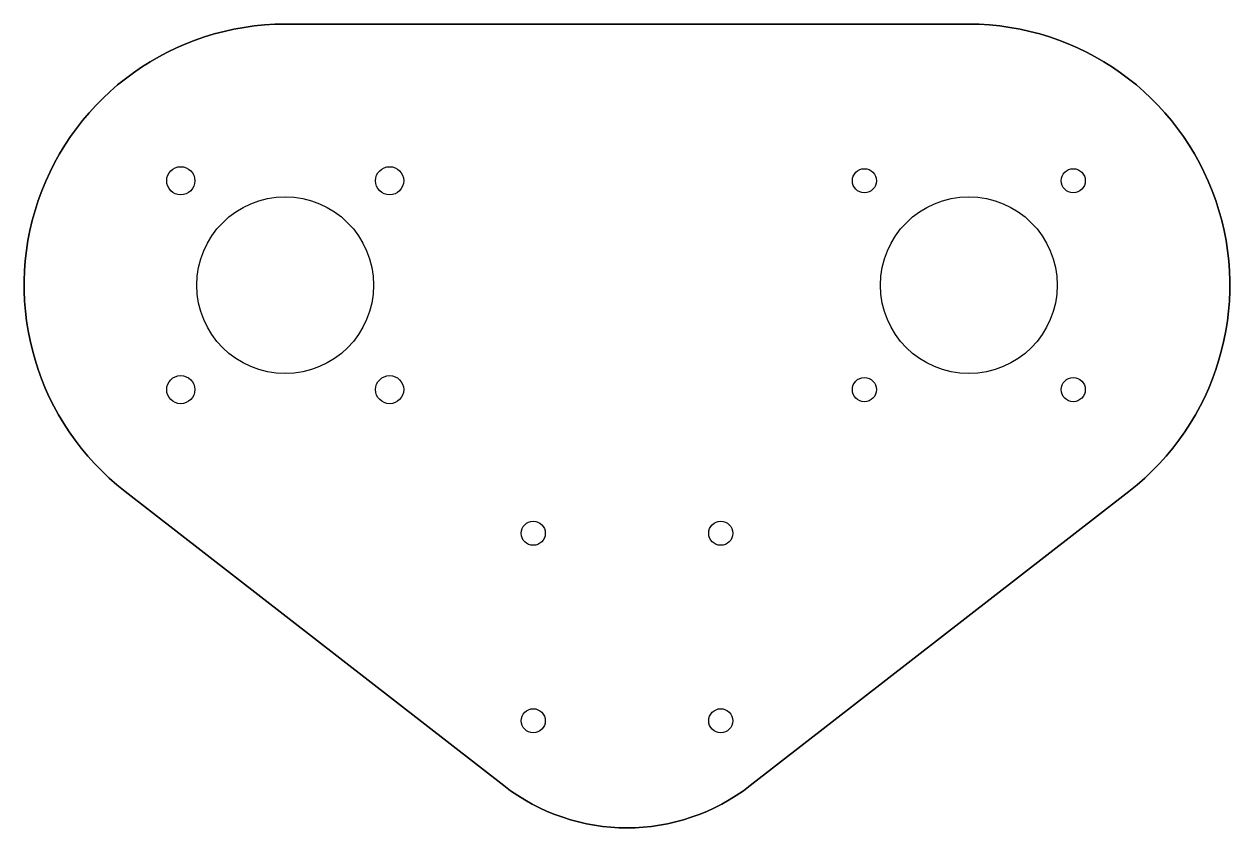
# Model space of a CAD drawing. Header units: millimetres. Extents: x -75 to 75, y -25 to 75.
import ezdxf

# ---------------------------------------------------------------- set-up
doc = ezdxf.new("R2010")
doc.units = ezdxf.units.MM
doc.layers.get('0').update_dxf_attribs({"linetype": 'CONTINUOUS'})

msp = doc.modelspace()

# ---------------------------------------------------------------- linework, layer by layer
for points in [[(62.48, 16.88), (15.34, -19.74, -0.342763), (-15.34, -19.74), (-62.48, 16.88, -0.714349), (-42.55, 75.05), (42.55, 75.05, -0.714349)], [(15.34, -19.74), (62.48, 16.88, 0.714349), (42.55, 75.05), (-42.55, 75.05, 0.714349), (-62.48, 16.88), (-15.34, -19.74, 0.342763)]]:
    msp.add_lwpolyline(points, format="xyb", close=True)
for centre, radius in [((-55.55, 55.55), 1.75), ((-55.55, 55.55), 1.75), ((-29.55, 55.55), 1.75), ((-29.55, 55.55), 1.75), ((29.55, 55.55), 1.5), ((29.55, 55.55), 1.5), ((55.55, 55.55), 1.5), ((55.55, 55.55), 1.5), ((-42.55, 42.55), 11), ((-42.55, 42.55), 11), ((42.55, 42.55), 11), ((42.55, 42.55), 11), ((-55.55, 29.55), 1.75), ((-55.55, 29.55), 1.75), ((-29.55, 29.55), 1.75), ((-29.55, 29.55), 1.75), ((29.55, 29.55), 1.5), ((29.55, 29.55), 1.5), ((55.55, 29.55), 1.5), ((55.55, 29.55), 1.5), ((-11.67, 11.67), 1.5), ((-11.67, 11.67), 1.5), ((11.67, 11.67), 1.5), ((11.67, 11.67), 1.5), ((-11.67, -11.67), 1.5), ((-11.67, -11.67), 1.5), ((11.67, -11.67), 1.5), ((11.67, -11.67), 1.5)]:
    msp.add_circle(centre, radius)

doc.saveas('drawing.dxf')
